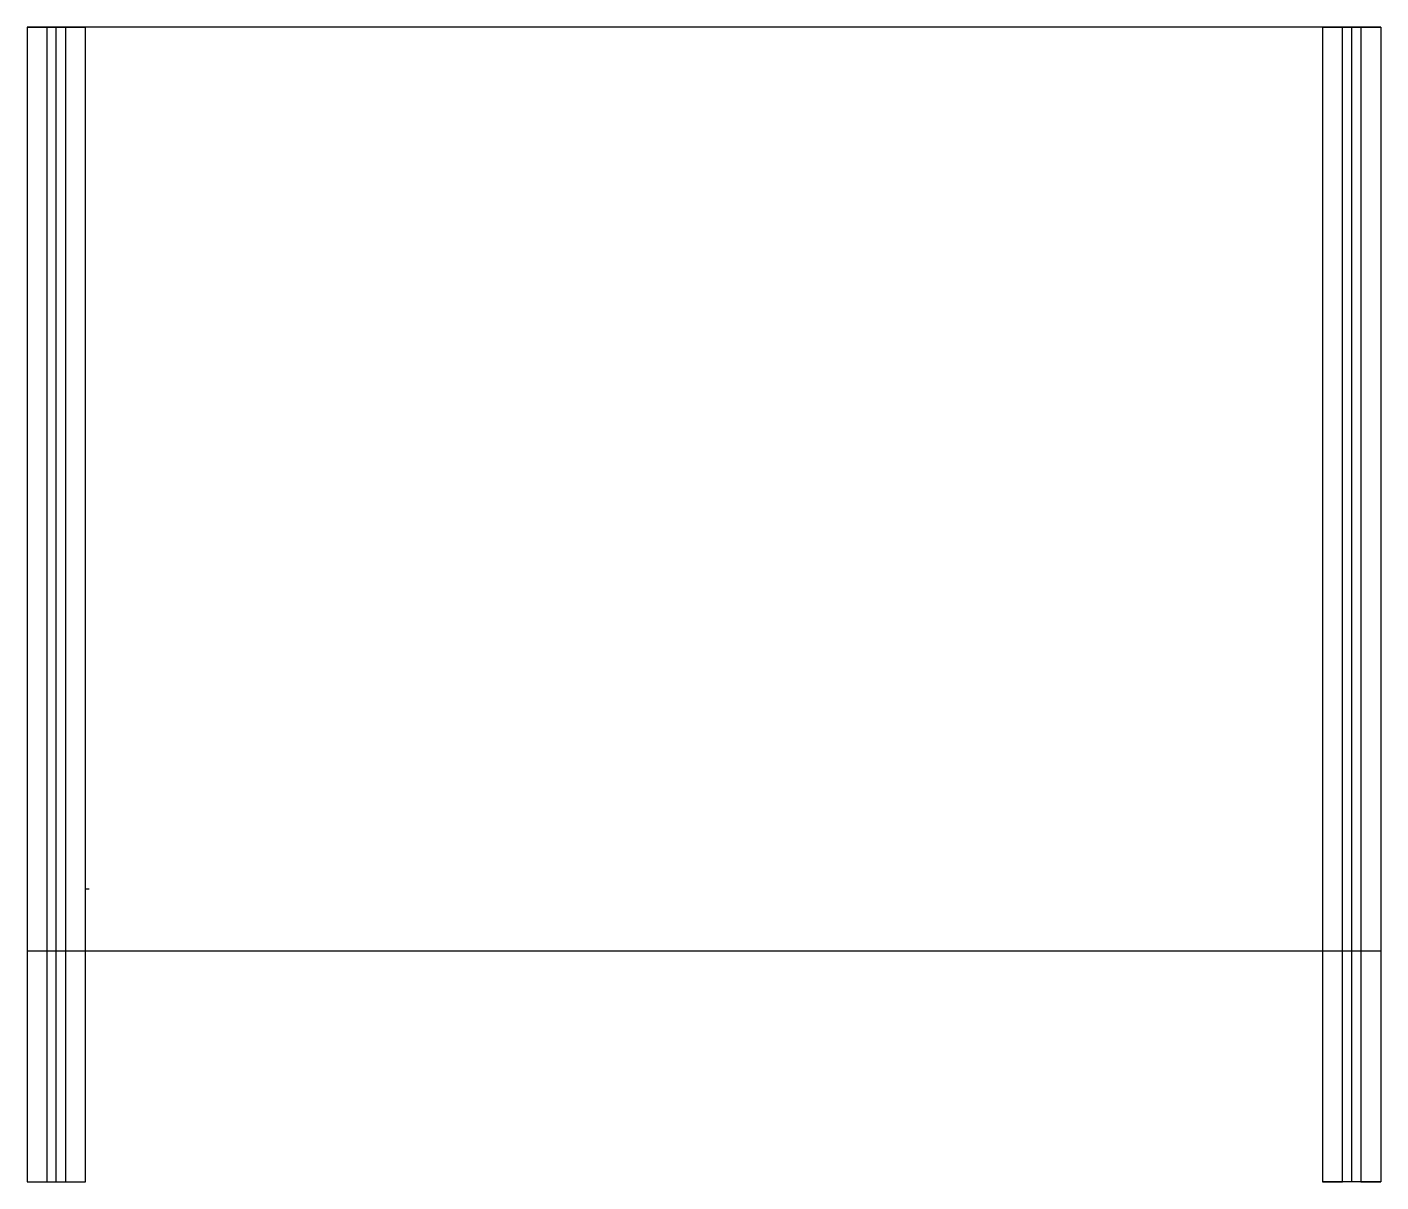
# Model space of a CAD drawing. Header units: millimetres. Extents: x 56 to 519, y -354 to 41.
import ezdxf

# ---------------------------------------------------------------- set-up
doc = ezdxf.new("R2010")
doc.units = ezdxf.units.MM
doc.layers.get('0').update_dxf_attribs({"linetype": 'CONTINUOUS'})

msp = doc.modelspace()

# ---------------------------------------------------------------- linework, layer by layer
for p, q in [((55.81, 41.49), (75.81, 41.49)), ((512.98, 41.49), (61.81, 41.49)), ((65.81, -353.51), (65.81, 41.49)), ((498.98, 41.49), (498.98, -353.51)), ((508.98, -353.51), (508.98, 41.49)), ((518.98, 41.49), (512.08, 41.49)), ((512.08, 41.49), (512.08, -353.51)), ((65.81, -274.51), (65.81, -184.51)), ((75.81, -253.26), (77, -253.26)), ((55.81, -274.51), (518.98, -274.51)), ((55.81, -353.51), (75.81, -353.51)), ((512.08, -353.51), (518.98, -353.51))]:
    msp.add_line(p, q)
for points in [[(62.71, 41.49), (55.81, 41.49), (55.81, -353.51), (62.71, -353.51)], [(62.71, 41.49), (55.81, 41.49), (55.81, -353.51), (62.71, -353.51)], [(75.81, 41.49), (68.91, 41.49), (68.91, -353.51), (75.81, -353.51)], [(505.88, 41.49), (498.98, 41.49), (518.98, 41.49), (518.98, -353.51), (498.98, -353.51), (505.88, -353.51)]]:
    msp.add_lwpolyline(points, close=True)

doc.saveas('drawing.dxf')
